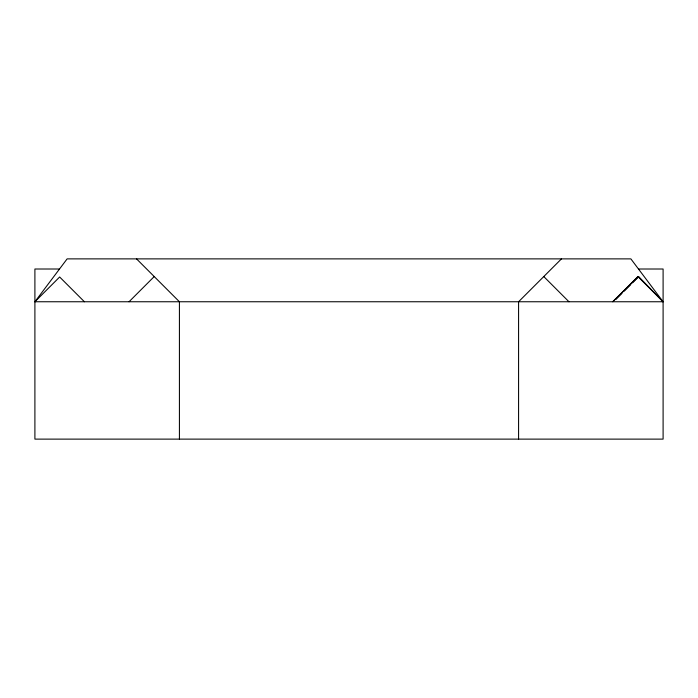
<?xml version="1.0" encoding="UTF-8"?>
<svg xmlns="http://www.w3.org/2000/svg" width="698" height="698" viewBox="0 0 698 698"><rect width="100%" height="100%" fill="white"/><g stroke="black" fill="none" stroke-linecap="round" stroke-linejoin="round"><path stroke-width="1.05" d="M34.9 301.754L67.13 258.879L630.87 258.879L663.1 301.754L34.9 301.754L59.653 276.993L84.406 301.754M615.863 299.459L621.935 293.352M624.213 291.066L630.285 284.959M632.554 282.664L638.626 276.556L663.1 301.754L637.911 276.556L612.713 301.754L638.626 276.556L637.911 276.556M129.034 301.754L154.223 276.556M561.454 258.879L518.579 301.754L518.579 439.121M59.513 269.009L34.9 269.009L34.9 439.121L663.1 439.121L663.1 269.009L638.487 269.009M543.777 276.556L568.966 301.754M136.546 258.879L179.421 301.754L179.421 439.121"/></g></svg>
